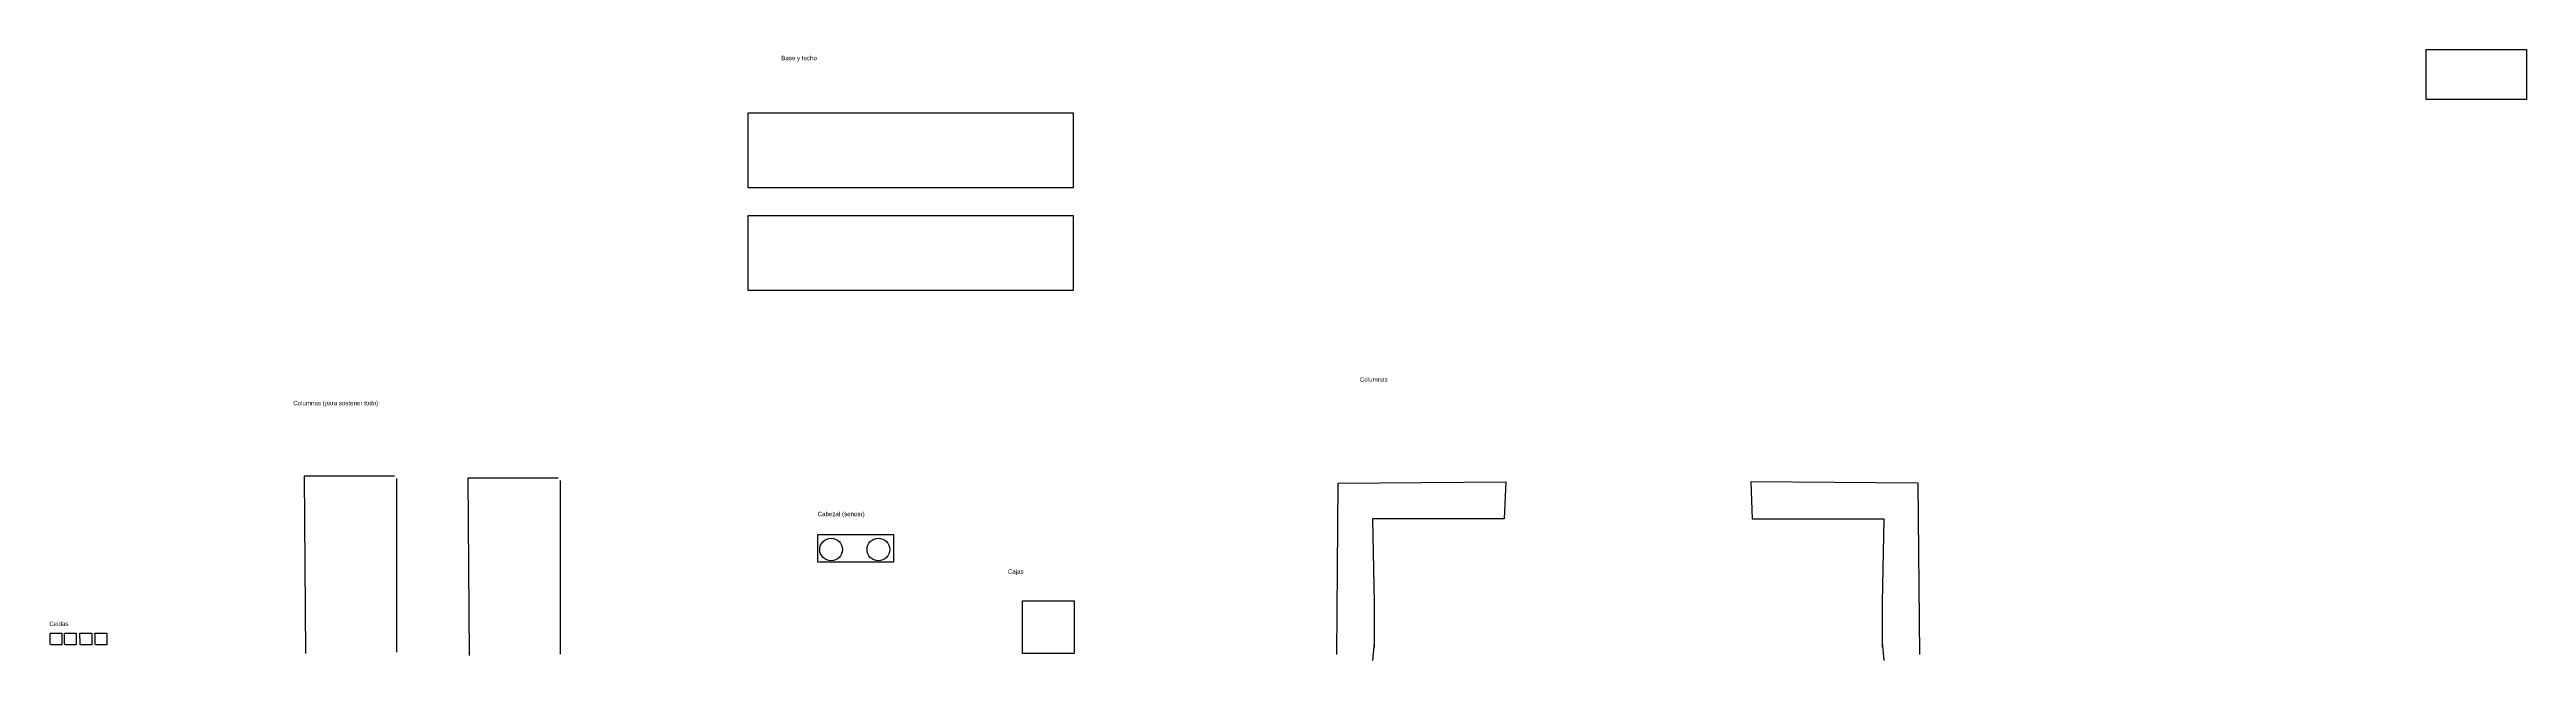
# Model space of a CAD drawing. Header units: millimetres. Extents: x 1739 to 57837, y -110 to 13733.
import ezdxf

# ---------------------------------------------------------------- set-up
doc = ezdxf.new("R2010")
doc.units = ezdxf.units.MM
doc.linetypes.add('ACAD_ISO02W100', pattern=[15, 12, -3])
doc.styles.add('Arial_100', font='Arial Unicode MS.ttf', dxfattribs={"height": 100})

msp = doc.modelspace()

# ---------------------------------------------------------------- linework, layer by layer
for p, q in [((7543, 52), (7513, 4076)), ((7513, 4076), (9548, 4076)), ((9606, 81), (9606, 4017)), ((9606, 81), (9606, 4017)), ((11250, 0), (11221, 4025)), ((11221, 4025), (13255, 4025)), ((13313, 30), (13313, 3965)), ((13313, 30), (13313, 3965)), ((30927, 3907), (34718, 3941)), ((34718, 3941), (34684, 3097)), ((44061, 3907), (40269, 3941)), ((40269, 3941), (40303, 3097)), ((30893, 25), (30927, 3907)), ((44095, 25), (44061, 3907)), ((34684, 3097), (31705, 3097)), ((31705, 3097), (31739, 1207)), ((40303, 3097), (43282, 3097)), ((43282, 3097), (43248, 1207)), ((31739, 1207), (31739, 194)), ((43248, 1207), (43248, 194)), ((7543, 52), (7543, 52)), ((7543, 52), (7543, 52)), ((11250, 0), (11250, 0)), ((11250, 0), (11250, 0)), ((31739, 295), (31705, -110)), ((43248, 295), (43282, -110))]:
    msp.add_line(p, q)
for points in [[(55565, 13733), (57837, 13733), (57837, 12600), (55565, 12600)], [(17563, 12300), (24923, 12300), (24923, 10599), (17563, 10599)], [(17563, 9972), (24923, 9972), (24923, 8272), (17563, 8272)], [(19136, 2743), (20850, 2743), (20850, 2120), (19136, 2120)], [(23778, 1240), (24948, 1240), (24948, 49), (23778, 49)]]:
    msp.add_lwpolyline(points, close=True)
at = {"color": 0, "linetype": 'ACAD_ISO02W100', "lineweight": -2}
for points in [[(1749, 511), (2018, 511), (2018, 246), (1757, 246), (1749, 511)], [(2074, 511), (2343, 511), (2343, 246), (2082, 246), (2074, 511)], [(2425, 511), (2694, 511), (2694, 246), (2433, 246), (2425, 511)], [(2767, 511), (3036, 511), (3036, 246), (2776, 246), (2767, 511)]]:
    msp.add_lwpolyline(points, dxfattribs=at)
for centre in [(19440, 2404), (20510, 2404)]:
    msp.add_circle(centre, 257)

# ---------------------------------------------------------------- texts
at = {"char_height": 100, "attachment_point": 1, "style": 'Arial_100'}
for s, width, insert in [('Base y techo', 31918.32, (18311, 13590)), ('Columnas', 12212.68, (31416, 6306)), ('Columnas (para sostener todo)', 6745.01, (7258, 5772)), ('Cabezal (senosr)', 1748.79, (19136, 3259)), ('Cajas', 2722.89, (23443, 1954)), ('Celdas', 1395.6, (1732, 771))]:
    msp.add_mtext_dynamic_manual_height_columns(s, width=width, gutter_width=15, heights=[0], dxfattribs=dict(at, insert=insert))

doc.saveas('drawing.dxf')
